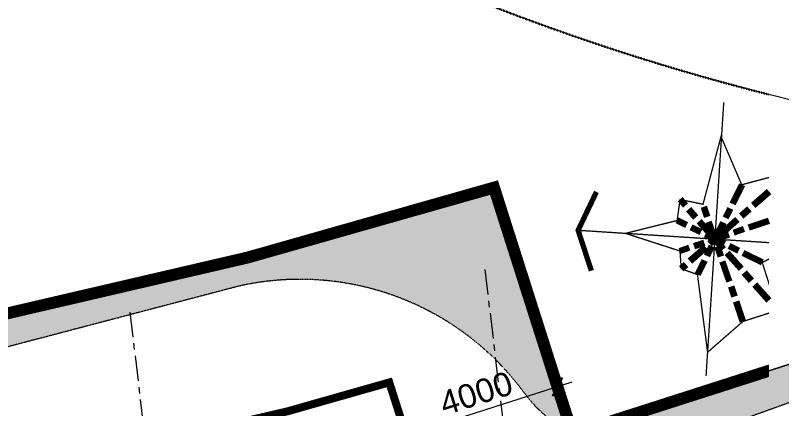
# Model space of a CAD drawing. Header units: millimetres. Extents: x -55734 to 162275, y -23881 to 125548.
# Drawn here: x 63256 to 82547, y 37635 to 47542 of the extents above; entities that cross this region are included whole.
import ezdxf
from ezdxf.xclip import XClip

# ---------------------------------------------------------------- set-up
doc = ezdxf.new("R2010")
doc.units = ezdxf.units.MM
doc.header["$XCLIPFRAME"] = 0
for name, pattern in [('20180221 BF$0$2-2', [10, 5, -5]), ('20180221 BF$0$b2$0$Kume - Key Plan Boundary', [16, 7.999999999999999, -2, 4, -2]), ('20180221 BF$0$b2$0$Kume - Setback', [13, 4.999999999999999, -2, 4, -2]), ('20180221 BF$0$HIDDEN', [0.375, 0.25, -0.125]), ('gf$0$Dash', [6, 3, -3]), ('Grid Line', [22.224999999999994, 12.7, -3.174999999999999, 3.174999999999999, -3.174999999999999]), ('HIDDEN2', [4.7624999999999975, 3.174999999999999, -1.587499999999999]), ('PHANTOM', [63.50000000000001, 31.75, -6.35, 6.35, -6.35, 6.35, -6.35])]:
    doc.linetypes.add(name, pattern=pattern)
for name, color, linetype, lineweight in [('20180221 BF$0$b2$0$C-_SITEBNRY_E', 1, '20180221 BF$0$b2$0$Kume - Key Plan Boundary', 100), ('20180221 BF$0$QHH ÐỀ XUẤT ÐIỀU CHỈNH', 5, '20180221 BF$0$HIDDEN', 30), ('@ color hatch', 7, 'Continuous', 13), ('DIM', 1, 'Continuous', 5), ('gf$0$A-_DETA----_E', 8, 'Continuous', 9), ('NET THAY 2', 55, 'Continuous', 5), ('NET-CAT', 3, 'Continuous', 15), ('NET-THAY', 2, 'Continuous', 9), ('TRUC', 225, 'Continuous', 5)]:
    doc.layers.add(name, color=color, linetype=linetype, lineweight=lineweight)
doc.layers.add('CGXD', color=5, linetype='HIDDEN2')
doc.layers.add('RD-AB', color=4, linetype='PHANTOM')
doc.styles.add('TA1', font='arial.ttf')
doc.dimstyles.new('D_300_KTx3.0', dxfattribs={"dimtxt": 600, "dimasz": 375, "dimexe": 375, "dimexo": 375, "dimgap": 160, "dimtad": 1, "dimdec": 0, "dimzin": 9, "dimtxsty": 'TA1', "dimblk": 'ARCHTICK', "dimcen": 1, "dimdle": 375, "dimclrd": 256, "dimclre": 256, "dimclrt": 7, "dimadec": 0, "dimazin": 0, "dimtfac": 1, "dimtdec": 0, "dimtix": 1, "dimtmove": 1, "dimatfit": 3, "dimldrblk": 'ARCHTICK', "dimfxl": 1, "dimtolj": 1, "dimtzin": 0, "dimlwd": -1, "dimlwe": -1, "dimarcsym": 0})
pattern_1 = [(0, (266422.9927652581, 100505.680249034), (75, 75), [37.5, -112.5]), (90, (266441.7427652581, 100486.930249034), (-74.99999999999999, 75), [37.5, -112.5])]

# ---------------------------------------------------------------- blocks, each defined once
blk = doc.blocks.new('A$C56D52FB6')
at = {"layer": '@ color hatch', "ltscale": 0.5}
h = blk.add_hatch(dxfattribs=at)
h.set_pattern_fill('CROSS', color=139, scale=300)
h.set_pattern_definition(pattern_1)
edge = h.paths.add_edge_path()
edge.add_line((-18693.19487361977, 15593.78618461766), (635.2242336144554, 21798.74329021863))
edge.add_line((635.2242336144554, 21798.74329021863), (1122.821828133718, 21533.96734934852))
edge.add_line((1122.821828133718, 21533.96734934852), (-16020.65802536911, 15375.34640392903))
edge.add_arc((-17092.44636369875, 18720.39070633408), 3512.556281005599, 242.88861355448068, 287.76602013383024, ccw=False)
h = blk.add_hatch(dxfattribs=at)
h.set_pattern_fill('CROSS', color=139, scale=300)
h.set_pattern_definition(pattern_1)
edge = h.paths.add_edge_path()
edge.add_line((-50972.45489764104, 14274.83711913933), (-34358.69779159851, 18291.28767043402))
edge.add_line((-34358.69779159851, 18291.28767043402), (-26870.79874875647, 20031.79562566728))
edge.add_line((-26870.79874875647, 20031.79562566728), (-20664.24176168814, 21795.03478807406))
edge.add_line((-20664.24176168814, 21795.03478807406), (-18690.18954590923, 15594.80901044124))
edge.add_arc((-17090.48040331993, 18707.83497549678), 3499.999999999109, 216.3524948346997, 242.8024589970868, ccw=False)
edge.add_arc((-25547.02854208468, 12483.94603234741), 6999.999999996249, 36.35249483465213, 102.7523131960874)
edge.add_line((-27092.1862276789, 19311.27989898944), (-48184.4457514041, 13768.79811309597))
edge.add_arc((-49006.89368788648, 17170.79449636478), 3499.999999999739, 235.83424668101628, 283.59074592841216, ccw=False)
at = {"layer": 'gf$0$A-_DETA----_E'}
blk.add_line((1010.183482941648, 21919.05076432166), (-18690.03263726248, 15594.72838386731), dxfattribs=at)
at = {"layer": 'gf$0$A-_DETA----_E', "color": 190, "linetype": 'gf$0$Dash', "elevation": 1.003744202019173e-07}
blk.add_lwpolyline([(-18693.19487361977, 15593.78618461766), (635.2242336144554, 21798.74329021863), (1122.821828133718, 21533.96734934852), (-16020.65802536911, 15375.34640392903, -0.1983563472750801)], format="xyb", close=True, dxfattribs=at)
at = {"layer": 'gf$0$A-_DETA----_E', "color": 190, "linetype": 'gf$0$Dash'}
blk.add_lwpolyline([(-50972.45489764104, 14274.83711913933), (-34358.69779159851, 18291.28767043402), (-26870.79874875647, 20031.79562566728), (-20664.24176168814, 21795.03478807406), (-18690.18954590923, 15594.80901044124, -0.115924881621918), (-19909.32978290756, 16633.20532777837, 0.298112084596343), (-27092.1862276789, 19311.27989898944), (-48184.44575140411, 13768.79811309597, -0.2114463366983028)], format="xyb", close=True, dxfattribs=at)
blk = doc.blocks.new('20180221 BF$0$HOAGIO')
for p, q in [((-7.653668647301856, -18.47759065022546), (6.122934917841121, 14.78207252018001)), ((-25.45584412271637, -25.45584412271455), (14.1421356237297, 14.1421356237297)), ((27.57716446627455, -27.57716446627455), (-12.02081528017243, 12.02081528017152)), ((11.86318640331683, -28.64026550784911), (-5.357568053112117, 12.93431345515819)), ((-30.48802457287365, -12.62855326804856), (12.93431345515728, 5.357568053112117)), ((21.2492292477591, -8.801718944398088), (-13.85819298767001, 5.740251485476619))]:
    blk.add_line(p, q)
for points, const_width in [([(-15.00000000000091, 46), (-9.095e-13, 52), (14.99999999999909, 46)], 2), ([(-9.095e-13, -52), (-9.095e-13, 52)], 0.5), ([(39.99999999999818, 0), (12.93431345515728, 5.357568053112117), (14.1421356237297, 14.1421356237297), (6.122934917841121, 14.78207252018001), (-9.095e-13, 34), (-5.357568053112117, 12.93431345515819), (-12.02081528017243, 12.02081528017152), (-13.85819298767001, 5.740251485476619), (-43.00000000000091, 0), (-30.48802457287365, -12.62855326804856), (-25.45584412271637, -25.45584412271455), (-7.653668647301856, -18.47759065022546), (-9.095e-13, -32), (11.86318640331683, -28.64026550784911), (27.57716446627455, -27.57716446627455), (21.2492292477591, -8.801718944398088), (38.99949714571085, 0.1980464127627783)], 0.5), ([(-52.00000000000091, 0), (51.99999999999818, 0)], 0.5)]:
    blk.add_lwpolyline(points, dxfattribs=dict(const_width=const_width))
blk = doc.blocks.new('_ARCHTICK')
at = {"color": 0, "linetype": 'ByBlock', "const_width": 0.15}
blk.add_lwpolyline([(-0.5, -0.5), (0.5, 0.5)], dxfattribs=at)
blk = doc.blocks.new('*D151')
at = {"layer": 'Defpoints', "color": 0, "transparency": 16777216}
for p in [(132637.0113204487, 71677.17154249802), (128825.3515963671, 70463.60036074155, -3.47962208218722e-06), (128825.3515963671, 70463.60036074155)]:
    blk.add_point(p, dxfattribs=at)
at = {"layer": 'DIM', "transparency": 16777216}
blk.add_line((132994.3376159774, 71790.93849079031), (128468.0253008384, 70349.83341244925), dxfattribs=at)
at = {"layer": 'DIM', "transparency": 16777216, "xscale": 375, "yscale": 375, "zscale": 375}
for p, rotation in [((132637.0113204487, 71677.17154249802), 17.66063888103842), ((128825.3515963671, 70463.60036074155), 197.6606388810384)]:
    blk.add_blockref('_ARCHTICK', p, dxfattribs=dict(at, rotation=rotation))
at = {"layer": 'DIM', "color": 7, "transparency": 16777216, "insert": (130589.7027646934, 71514.75101792473), "char_height": 600, "attachment_point": 5, "rotation": 17.660638881038427, "style": 'TA1'}
blk.add_mtext('\\A1;4000', dxfattribs=at)
blk = doc.blocks.new('RANH ĐƯỜNG')
at = {"layer": 'NET-THAY', "ltscale": 0.5, "elevation": -6.926514062071248e-06}
blk.add_lwpolyline([(-113351.3860839405, -33388.38489743194), (-103770.7001357078, -30600.33152890205), (-80576.04049575329, -22127.36006295681), (-71191.1918401718, -17524.02910196781, 0.2846792449189251), (-59999.12446235255, 324.1353901159018, -0.2232869777561501), (-38037.48737803612, 46402.04256265116, 0.2870075754710688), (-31260.99260878553, 66503.76185703278), (-43749.08185433305, 118930.2817013192)], format="xyb", dxfattribs=at)
blk = doc.blocks.new('A$C1F0A2BF7')
at = {"layer": '20180221 BF$0$QHH ÐỀ XUẤT ÐIỀU CHỈNH', "linetype": '20180221 BF$0$2-2'}
blk.add_arc((152707.1731977988, 137197.6142747912, -1.418363552946434e-06), 59999.99999999986, 215.6444200004035, 265.9921388475466, dxfattribs=at)
at = {"layer": 'CGXD', "ltscale": 200, "const_width": 200, "elevation": -3.977424561112374e-06}
blk.add_lwpolyline([(153561.1226146654, 72890.82706285013), (130418.0220422434, 65461.24212783163), (128403.46457685, 71788.68930861734), (125832.2476587936, 71058.24948267722), (118267.2105483628, 69299.8113417508), (97389.2170030819, 64252.46243989574), (95665.13970612898, 76400.76485154765), (89158.62054502891, 76288.37961033436), (80095.1513761798, 76240.15018884973), (75966.30655073191, 76254.6673286161), (71950.12642534656, 76296.02380128148), (68041.3713891315, 76232.41742682464), (63824.10836483542, 76163.23365290447), (62710.87670009441, 76152.7975980192), (59200.81674194217, 76148.43576485223), (53256.37634525231, 76129.83989817418), (50614.28199219946, 76167.41231305858), (49470.58350224127, 76197.63051792078), (45331.29765398303, 75911.0010137008)], dxfattribs=at)
at = {"layer": 'RD-AB', "ltscale": 30, "const_width": 300, "elevation": -2.891235942494149e-06}
blk.add_lwpolyline([(152338.6644583901, 76699.23251175933), (133013.2697516246, 70495.2383266515), (131039.1984629637, 76695.52400957758), (124832.5036401305, 74932.30556845132), (117344.6045972788, 73191.79761321568), (100730.8474912462, 69175.34706192328), (99106.1300698255, 80624.02791663486), (95473.97263865673, 80397.90322199179), (89113.63219522993, 80288.04288399516), (80091.73686771153, 80240.03468964648), (75994.12870662392, 80254.44199923135), (71938.37283834454, 80296.20600260355), (67975.95661123702, 80231.72637502235), (63772.75004163105, 80162.77319575273), (62689.83872089873, 80152.62138082056), (59192.27086656925, 80148.27507105035), (53278.75598948938, 80129.77594810544), (50695.74403449346, 80166.50817059341), (49385.24753326323, 80201.13342511316), (45942.69421795069, 79962.74994891374)], dxfattribs=at)
at = {"layer": '20180221 BF$0$b2$0$C-_SITEBNRY_E', "color": 40, "linetype": '20180221 BF$0$b2$0$Kume - Setback', "lineweight": 18, "xscale": 66.35369608040816, "yscale": 66.35369602802675, "zscale": 66.35369609467332, "rotation": 86.30071210859583}
blk.add_blockref('20180221 BF$0$HOAGIO', (136599.9987233791, 75397.03259258976, -7.079785196207251e-05), dxfattribs=at)
at = {"layer": 'DIM'}
dim = blk.add_aligned_dim(p1=(132637.0113204487, 71677.17154249802, -4.978024789251535e-07), p2=(128825.3515963671, 70463.60036074156, -3.977424561112374e-06), distance=1.3969181705369556e-11, dimstyle='D_300_KTx3.0', dxfattribs=at)
dim.commit()
dim.dimension.update_dxf_attribs({"geometry": '*D151', "text_midpoint": (130589.7027646934, 71514.75101792473, -4.978024789251535e-07)})

msp = doc.modelspace()

# ---------------------------------------------------------------- linework, layer by layer
at = {"layer": 'TRUC', "linetype": 'Grid Line', "ltscale": 50}
for p, q in [((75074.55710098051, 41139.81517860782), (79038.66033336543, 8046.426305382738)), ((66138.4388476459, 40069.39910883873), (70102.54208003078, 6976.010235614027))]:
    msp.add_line(p, q, dxfattribs=at)

# ---------------------------------------------------------------- block references
at = {"layer": 'NET THAY 2'}
ref = msp.add_blockref('A$C1F0A2BF7', (-55733.7975177078, -33492.41671422218, 4.978024789251535e-07), dxfattribs=at)
XClip(ref).set_block_clipping_path([(-27462.618629115583, 51738.674998801594), (137958.51740970556, 152520.38063209807)])
at = {"layer": 'NET-CAT', "rotation": 86.30059057706528}
msp.add_blockref('RANH ĐƯỜNG', (96985.13469838293, 103700.7461861461, -1.892406097825058e-06), dxfattribs=at)
at = {"layer": 'NET-THAY'}
msp.add_blockref('A$C56D52FB6', (95969.65169468791, 21408.20164954532), dxfattribs=at)

doc.saveas('drawing.dxf')
